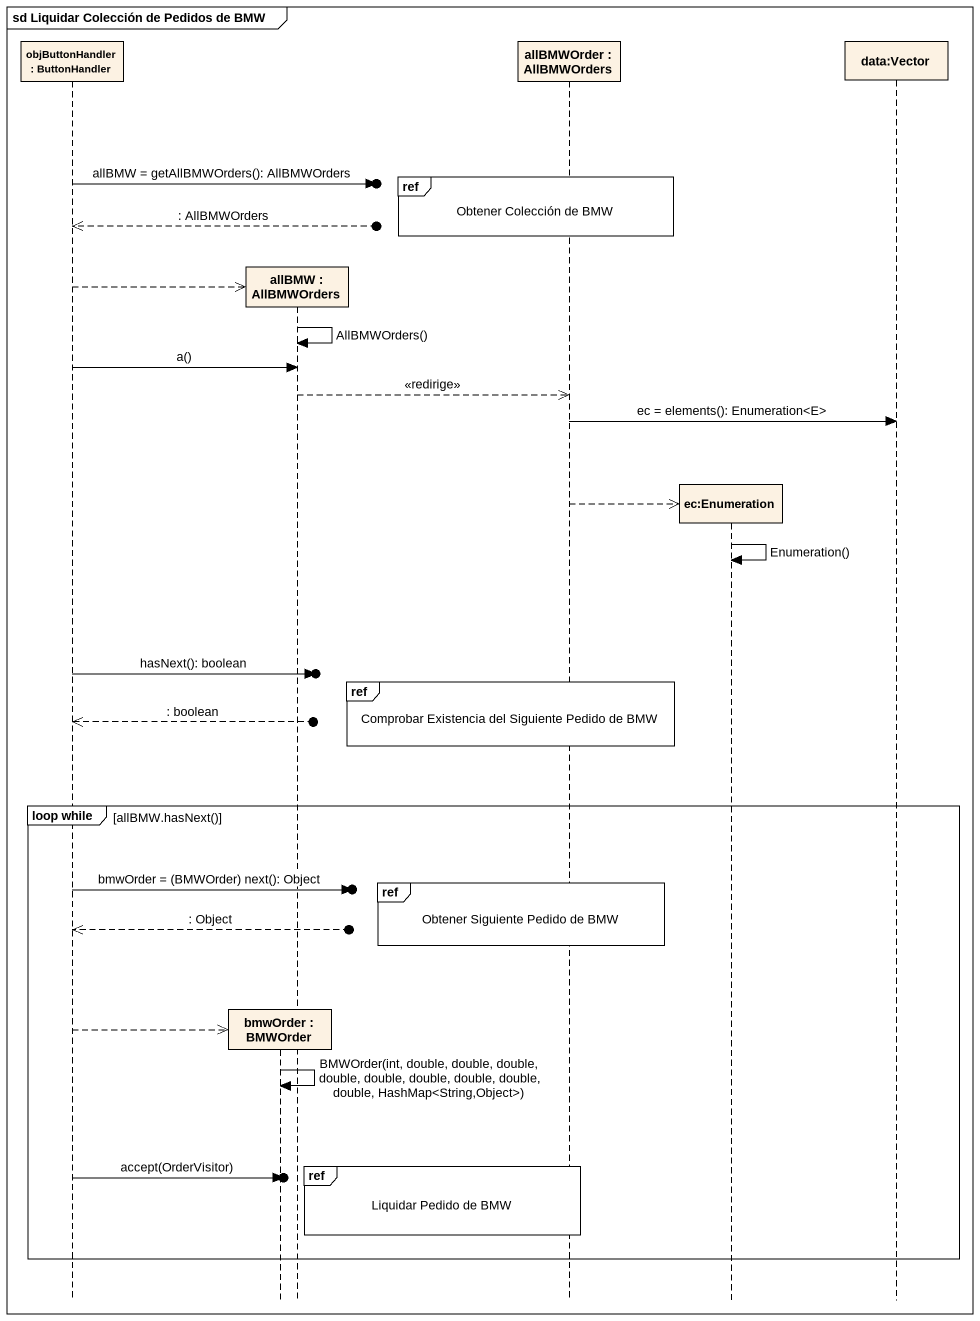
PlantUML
@startuml
mainframe sd Liquidar Colección de Pedidos de BMW
hide footbox
participant "objButtonHandler : ButtonHandler" as objButtonHandler
participant "bmwOrder : BMWOrder" as bmwOrder
participant "allBMW : AllBMWOrders" as allBMW
participant "allBMWOrder : AllBMWOrders" as allBMWOrder
participant "ec:Enumeration" as ec_Enumeration
participant "data:Vector" as data_Vector

ref over allBMWOrder : Obtener Colección de BMW
objButtonHandler ->o] : allBMW = getAllBMWOrders(): AllBMWOrders
objButtonHandler <<--o] : : AllBMWOrders
objButtonHandler -->> allBMW **
allBMW -> allBMW : AllBMWOrders()
objButtonHandler -> allBMW : a()
allBMW -->> allBMWOrder : <<redirige>>
allBMWOrder -> data_Vector : ec = elements(): Enumeration<E>
allBMWOrder -->> ec_Enumeration **
ec_Enumeration -> ec_Enumeration : Enumeration()
objButtonHandler ->o] : hasNext(): boolean
ref over allBMWOrder : Comprobar Existencia del Siguiente Pedido de BMW
objButtonHandler <<--o] : : boolean
group loop while [allBMW.hasNext()]
  ref over allBMWOrder : Obtener Siguiente Pedido de BMW
  objButtonHandler ->o] : bmwOrder = (BMWOrder) next(): Object
  objButtonHandler <<--o] : : Object
  objButtonHandler -->> bmwOrder **
  bmwOrder -> bmwOrder : BMWOrder(int, double, double, double, double, double, double, double, double, double, HashMap<String,Object>)
  ref over allBMWOrder : Liquidar Pedido de BMW
  objButtonHandler ->o] : accept(OrderVisitor)
end
@enduml
